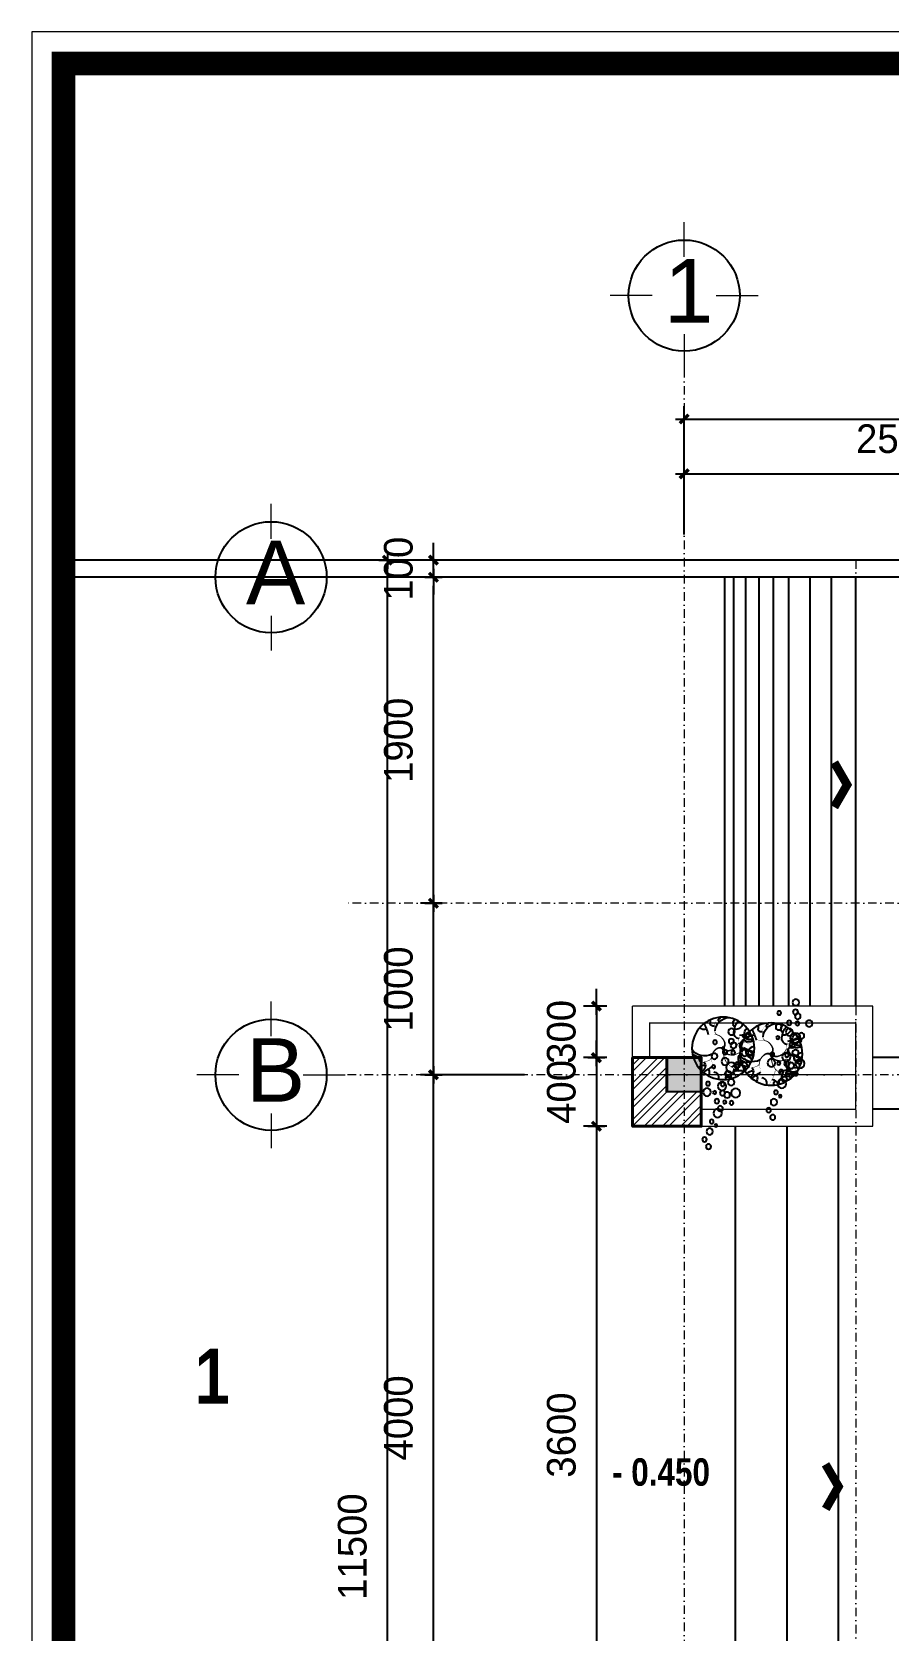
# Model space of a CAD drawing. Header units: millimetres. Extents: x 615730 to 2792744, y 139412 to 597571.
# Drawn here: x 660176 to 665163, y 271852 to 281166 of the extents above; entities that cross this region are included whole.
import ezdxf
from ezdxf.enums import TextEntityAlignment as Align

# ---------------------------------------------------------------- set-up
doc = ezdxf.new("R2010")
doc.units = ezdxf.units.MM
doc.header["$MEASUREMENT"] = 0
doc.header["$PDMODE"] = 34
doc.linetypes.add('DASHDOT', pattern=[1, 0.5, -0.25, 0, -0.25])
doc.layers.get('0').update_dxf_attribs({"lineweight": 5})
for name, color, linetype, lineweight in [('0.1(9)', 9, 'Continuous', 13), ('NET-THAY', 4, 'Continuous', 20), ('NETNGOAITUONG', 1, 'Continuous', 40), ('NTHAY1', 61, 'Continuous', 25), ('thay', 7, 'Continuous', 15), ('TIM TRUC', 149, 'DASHDOT', 9), ('VLIEU', 250, 'Continuous', 9)]:
    doc.layers.add(name, color=color, linetype=linetype, lineweight=lineweight)
for name, color, linetype in [('DIENHOA', 3, 'Continuous'), ('H', 252, 'Continuous'), ('NET MANH', 252, 'Continuous'), ('netthay', 3, 'Continuous'), ('TEXT', 2, 'Continuous'), ('VL', 155, 'Continuous')]:
    doc.layers.add(name, color=color, linetype=linetype)
doc.styles.add('H280', font='', dxfattribs={"height": 200})
doc.styles.add('KT OZON', font='', dxfattribs={"height": 200})
doc.styles.get("Standard").update_dxf_attribs({"font": ''})
doc.styles.add('VNI-AVO', font='vni-roms.shx')
doc.styles.get('H280').set_extended_font_data('VNI-Avo')
doc.styles.get('KT OZON').set_extended_font_data('VNI-Helve')
doc.styles.get('Standard').set_extended_font_data('VNI-Avo')
doc.dimstyles.new('1-50b', dxfattribs={"dimtxt": 167, "dimasz": 50, "dimexe": 75, "dimexo": 150, "dimgap": 120, "dimtad": 1, "dimdec": 0, "dimzin": 12, "dimtxsty": 'VNI-AVO', "dimblk": ']', "dimcen": 0, "dimdle": 50, "dimclrd": 252, "dimclre": 252, "dimclrt": 2, "dimadec": 0, "dimazin": 0, "dimtfac": 1, "dimtdec": 0, "dimtix": 1, "dimtmove": 2, "dimatfit": 0, "dimldrblk": 'OPEN90', "dimfxl": 1, "dimlwd": -1, "dimlwe": -1, "dimarcsym": 0})

# ---------------------------------------------------------------- blocks, each defined once
blk = doc.blocks.new('cay6')
at = {"color": 3}
for points in [[(-301, 851, 0, 0, -0.047364), (-273, 733, 0, 0, -0.075072), (-274, 656, 0, 0, -0.003543), (-289, 561, 0, 0, -0.010099), (-296, 528, 0, 2.51, -0.013906), (-312, 463, 2.51, 6, 0.01), (-335, 372, 6, 7.96, 0.046202), (-340, 331, 7.96, 12, 0.022337), (-340, 244, 12, 12, 0)], [(-59, 901, 0, 1.39, 0), (-40, 858, 1.39, 2.61, 0), (-22, 821, 2.61, 3.67, 0), (-5, 788, 3.67, 4.61, 0), (10, 760, 4.61, 5.43, 0), (23, 736, 5.43, 6.17, 0), (36, 714, 6.17, 6.84, 0), (47, 695, 6.84, 7.45, 0), (57, 677, 7.45, 8.04, 0), (67, 659, 8.04, 8.59, 0), (75, 642, 8.59, 9.13, 0), (82, 625, 9.13, 9.65, 0), (88, 609, 9.65, 10.2, 0), (94, 593, 10.2, 10.7, 0), (99, 576, 10.7, 11.2, 0), (103, 560, 11.2, 11.7, 0), (107, 543, 11.7, 12.2, 0), (110, 526, 12.2, 12.7, 0), (112, 509, 12.7, 13.2, 0), (114, 492, 13.2, 13.6, 0), (115, 477, 13.6, 14.1, 0), (117, 462, 14.1, 14.4, 0), (118, 449, 14.4, 14.8, 0), (118, 439, 14.8, 15, 0), (119, 430, 15, 15, 0)], [(723, 533, 0, 4.75, -0.101447), (695, 371, 4.75, 9, -0.113734), (611, 249, 9, 15.4, -0.04857), (503, 168, 15.4, 18, -0.124462), (452, 152, 18, 23.4, -0.142517), (378, 170, 23.4, 30, 0.11679), (289, 195, 30, 37.5, 0.058327), (194, 189, 37.5, 45, 0.057981), (103, 161, 45, 51.3, 0.142519), (41, 109, 51.3, 60, 0.100124), (-2, 3, 60, 60, 0)], [(565, 699, 0, 3.73, 0), (470, 663, 3.73, 6.94, 0), (390, 627, 6.94, 9.69, 0), (323, 593, 9.69, 12, 0), (268, 560, 12, 14, 0), (223, 529, 14, 15.8, 0), (187, 499, 15.8, 17.2, 0), (157, 472, 17.2, 18.5, 0), (133, 447, 18.5, 19.6, 0), (113, 424, 19.6, 20.6, 0), (96, 403, 20.6, 21.4, 0), (83, 384, 21.4, 22.2, 0), (71, 366, 22.2, 23, 0), (61, 348, 23, 23.7, 0), (53, 330, 23.7, 24.5, 0), (45, 310, 24.5, 25.3, 0), (38, 290, 25.3, 26.1, 0), (31, 267, 26.1, 27.1, 0), (24, 242, 27.1, 28.2, 0), (18, 214, 28.2, 29.4, 0), (12, 181, 29.4, 30.7, 0), (7, 144, 30.7, 32.3, 0), (3, 102, 32.3, 34, 0), (1, 54, 34, 36, 0), (0, 0, 36, 36, 0)], [(-851, 324, 0, 4.75, -0.117411), (-677, 401, 4.75, 9, -0.113734), (-529, 394, 9, 15.4, -0.04857), (-403, 346, 15.4, 18, -0.124462), (-362, 311, 18, 23.4, -0.142517), (-338, 239, 23.4, 30, 0.11679), (-312, 150, 30, 37.5, 0.058327), (-257, 73, 37.5, 45, 0.057981), (-185, 11, 45, 51.3, 0.142519), (-108, -14, 51.3, 60, 0.100124), (4, 5, 60, 60, 0)], [(-136, -882, 0, 4.75, -0.101447), (-231, -747, 4.75, 9, -0.113734), (-257, -602, 9, 15.4, -0.04857), (-238, -468, 15.4, 18, -0.124462), (-213, -421, 18, 23.4, -0.142517), (-148, -381, 23.4, 30, 0.11679), (-66, -336, 30, 37.5, 0.058327), (-4, -265, 37.5, 45, 0.057981), (41, -181, 45, 51.3, 0.142519), (48, -100, 51.3, 60, 0.100124), (4, 5, 60, 60, 0)], [(903, -6, 0, 4.75, -0.101447), (783, -119, 4.75, 9, -0.113734), (643, -166, 9, 15.4, -0.04857), (507, -166, 15.4, 18, -0.124462), (457, -148, 18, 23.4, -0.142517), (408, -90, 23.4, 30, 0.11679), (352, -16, 30, 37.5, 0.058327), (273, 36, 37.5, 45, 0.057981), (183, 68, 45, 51.3, 0.142519), (102, 63, 51.3, 60, 0.100124), (4, 5, 60, 60, 0)], [(889, -188, 0, 0, -0.051925), (762, -147, 0, 0, -0.075072), (697, -106, 0, 0, -0.003543), (625, -42, 0, 0, -0.010099), (601, -19, 0, 2.51, -0.013906), (554, 29, 2.51, 6, 0.01), (489, 96, 6, 7.96, 0.046202), (457, 123, 7.96, 12, 0.022337), (384, 169, 12, 12, 0)], [(-752, -481, 0, 0, -0.047364), (-644, -427, 0, 0, -0.075072), (-569, -410, 0, 0, -0.003543), (-473, -405, 0, 0, -0.010099), (-439, -404, 0, 2.51, -0.013906), (-372, -405, 2.51, 6, 0.01), (-278, -407, 6, 7.96, 0.046202), (-237, -403, 7.96, 12, 0.022337), (-152, -384, 12, 12, 0)], [(602, -682, 0, 0, -0.051925), (525, -574, 0, 0, -0.075072), (498, -502, 0, 0, -0.003543), (479, -408, 0, 0, -0.010099), (473, -375, 0, 2.51, -0.013906), (464, -308, 2.51, 6, 0.01), (453, -215, 6, 7.96, 0.046202), (444, -175, 7.96, 12, 0.022337), (412, -94, 12, 12, 0)]]:
    blk.add_lwpolyline(points, format="xyseb", dxfattribs=at)
for radius in [910, 31.2]:
    blk.add_circle((0, 0), radius, dxfattribs=at)
for centre, radius, start, end in [((-560, 650), 161, 206.9747, 283.8366), ((-699, 515), 180, 317.9201, 61.3062), ((577, 2099), 1803, 230.6519, 240.993), ((-581, 705), 178, 325.9377, 27.6734), ((-292, 844), 160, 275.9576, 15.346), ((-72, 1038), 322, 287.8155, 329.9501), ((213, 862), 135, 165.1955, 220.8846), ((360, 806), 125, 147.1446, 246.1704), ((438, 703), 240, 220.548, 303.4532), ((448, 679), 140, 117.772, 215.0472), ((591, 588), 158, 146.3077, 234.234), ((660, 313), 219, 124.8578, 221.244), ((493, 725), 81.6, 236.5412, 344.1524), ((697, 688), 294, 226.9209, 288.6448), ((452, 611), 144, 304.8578, 28.418), ((654, 376), 152, 42.3063, 123.4532), ((538, 601), 103, 310.4247, 10.9712), ((-541, -234), 457, 61.8279, 143.8629), ((-1003, 517), 363, 287.4355, 341.1546), ((668, -73), 187, 136.9339, 223.8702), ((720, -144), 219, 88.0065, 184.3927), ((1470, -1593), 1803, 108.6285, 118.9696), ((953, 35), 291, 110.3981, 183.246), ((830, 118), 158, 109.4563, 197.3826), ((796, 343), 164, 241.098, 295.9073), ((733, 219), 144, 268.0065, 351.5666), ((902, 128), 178, 204.1109, 265.65), ((833, 286), 81.6, 199.6898, 307.301), ((752, 336), 72.8, 289.4563, 19.8214), ((-2164, 100), 1803, 332.9907, 343.7931), ((495, -457), 187, 100.0825, 187.0188), ((225, -2155), 1803, 71.7772, 82.1182), ((1008, 255), 659, 223.8702, 253.9919), ((788, -543), 291, 73.5468, 146.3946), ((748, -416), 233, 55.3708, 133.8299), ((803, -437), 178, 167.2596, 228.7987), ((776, -326), 144, 165.1452, 270.8962), ((847, -202), 164, 204.2467, 259.056), ((-549, -721), 178, 68.9344, 138.3931), ((-602, -759), 224, 347.0563, 4.767), ((-291, -733), 88.3, 66.2178, 184.767), ((187, -471), 425, 184.5943, 267.0236), ((-71, -822), 66.7, 129.0834, 263.4578), ((429, -726), 144, 128.2939, 234.0449), ((964, -400), 659, 187.0188, 217.1406), ((353, -781), 233, 18.5195, 96.9786)]:
    blk.add_arc(centre, radius, start, end, dxfattribs=at)
blk = doc.blocks.new('CAY')
at = {"layer": 'DIENHOA', "lineweight": -2}
for centre, radius in [((-125, -15), 22.6), ((0, 0), 52.8), ((479, -19), 37.7), ((-687, -140), 30.2), ((-619, -207), 26.4), ((-513, -173), 37.7), ((-426, -121), 15.1), ((-396, -181), 22.6), ((-283, -140), 49.1), ((-223, -124), 30.2), ((-151, -185), 26.4), ((-136, -94), 18.9), ((-49, -90), 34), ((-42, -147), 30.2), ((34, -173), 49.1), ((57, -173), 22.6), ((106, -83), 37.7), ((189, -143), 34), ((272, -128), 60.3), ((260, -64), 11.3), ((321, -215), 41.5), ((317, -68), 33.9), ((445, -151), 22.6), ((528, -170), 33.9), ((566, -207), 30.2), ((-79, -324), 45.3), ((-60, -238), 18.9), ((19, -339), 22.6), ((226, -328), 18.9), ((347, -351), 34), ((426, -245), 26.4), ((506, -388), 22.6), ((676, -234), 37.7)]:
    blk.add_circle(centre, radius, dxfattribs=at)
blk = doc.blocks.new('TRUC 1')
at = {"ltscale": 50}
blk.add_circle((0, -9525), 8572, dxfattribs=at)
at = {"layer": '0.1(9)', "ltscale": 50}
for p, q in [((0, -3572), (0, 1782)), ((-4942, -9525), (-11427, -9525)), ((4942, -9525), (11427, -9525)), ((0, -15478), (0, -20832))]:
    blk.add_line(p, q, dxfattribs=at)
at = {"layer": 'TEXT', "ltscale": 50, "style": 'H280'}
blk.add_attdef('1', text='', height=10478, dxfattribs=at).set_placement((-214, -4892), align=Align.CENTER)
blk = doc.blocks.new(']')
for p, q in [((1, 0), (-1, 0)), ((0, 1), (0, -1))]:
    blk.add_line(p, q)
at = {"color": 9, "const_width": 0.4}
blk.add_lwpolyline([(-0.51, -0.51), (0.51, 0.51)], dxfattribs=at)
blk = doc.blocks.new('*D1354')
at = {"layer": 'DEFPOINTS', "color": 0, "ltscale": 10, "transparency": 16777216}
for p in [(662514.9, 275087.9), (663196.4, 275087.9), (663304.4, 271087.9, -2.7)]:
    blk.add_point(p, dxfattribs=at)
at = {"layer": 'VL', "color": 252, "ltscale": 10, "transparency": 16777216}
for p, q in [((663046.4, 275087.9), (662439.9, 275087.9)), ((662514.9, 271137.9), (662514.9, 275037.9)), ((663154.4, 271087.9), (662439.9, 271087.9))]:
    blk.add_line(p, q, dxfattribs=at)
at = {"layer": 'VL', "color": 252, "ltscale": 10, "transparency": 16777216, "xscale": 50, "yscale": 50, "zscale": 50}
for p, rotation in [((662514.9, 275087.9), 90), ((662514.9, 271087.9), 270)]:
    blk.add_blockref(']', p, dxfattribs=dict(at, rotation=rotation))
at = {"layer": 'VL', "color": 2, "ltscale": 10, "transparency": 16777216, "insert": (662311.4, 273087.9), "char_height": 167, "attachment_point": 5, "rotation": 90, "style": 'VNI-AVO'}
blk.add_mtext('4000', dxfattribs=at)
blk = doc.blocks.new('_Open90')
at = {"color": 0, "linetype": 'ByBlock', "lineweight": -2}
for p, q in [((0, 0), (-1, 0)), ((-0.5, 0.5), (0, 0)), ((0, 0), (-0.5, -0.5))]:
    blk.add_line(p, q, dxfattribs=at)
blk = doc.blocks.new('*D1355')
at = {"layer": 'DEFPOINTS', "color": 0, "ltscale": 10, "transparency": 16777216}
for p in [(662514.9, 276087.6), (662695.7, 276087.6, 0), (663196.4, 275087.9)]:
    blk.add_point(p, dxfattribs=at)
at = {"layer": 'VL', "color": 252, "ltscale": 10, "transparency": 16777216}
for p, q in [((662545.7, 276087.6), (662439.9, 276087.6)), ((662514.9, 275137.9), (662514.9, 276037.6)), ((663046.4, 275087.9), (662439.9, 275087.9))]:
    blk.add_line(p, q, dxfattribs=at)
at = {"layer": 'VL', "color": 252, "ltscale": 10, "transparency": 16777216, "xscale": 50, "yscale": 50, "zscale": 50}
for p, rotation in [((662514.9, 276087.6), 90), ((662514.9, 275087.9), 270)]:
    blk.add_blockref(']', p, dxfattribs=dict(at, rotation=rotation))
at = {"layer": 'VL', "color": 2, "ltscale": 10, "transparency": 16777216, "insert": (662311.4, 275587.8), "char_height": 167, "attachment_point": 5, "rotation": 90, "style": 'VNI-AVO'}
blk.add_mtext('1000', dxfattribs=at)
blk = doc.blocks.new('*D1356')
at = {"layer": 'DEFPOINTS', "color": 0, "ltscale": 10, "transparency": 16777216}
for p in [(662514.9, 277987.9), (662695.7, 277987.9), (662695.7, 276087.6, 0)]:
    blk.add_point(p, dxfattribs=at)
at = {"layer": 'VL', "color": 252, "ltscale": 10, "transparency": 16777216}
for p, q in [((662545.7, 277987.9), (662439.9, 277987.9)), ((662514.9, 276137.6), (662514.9, 277937.9)), ((662545.7, 276087.6), (662439.9, 276087.6))]:
    blk.add_line(p, q, dxfattribs=at)
at = {"layer": 'VL', "color": 252, "ltscale": 10, "transparency": 16777216, "xscale": 50, "yscale": 50, "zscale": 50}
for p, rotation in [((662514.9, 277987.9), 90), ((662514.9, 276087.6), 270)]:
    blk.add_blockref(']', p, dxfattribs=dict(at, rotation=rotation))
at = {"layer": 'VL', "color": 2, "ltscale": 10, "transparency": 16777216, "insert": (662311.4, 277037.8), "char_height": 167, "attachment_point": 5, "rotation": 90, "style": 'VNI-AVO'}
blk.add_mtext('1900', dxfattribs=at)
blk = doc.blocks.new('*D1357')
at = {"layer": 'DEFPOINTS', "color": 0, "ltscale": 10, "transparency": 16777216}
for p in [(662514.9, 278087.9), (662695.7, 278087.9), (662695.7, 277987.9)]:
    blk.add_point(p, dxfattribs=at)
at = {"layer": 'VL', "color": 252, "ltscale": 10, "transparency": 16777216}
for p, q in [((662514.9, 278137.9), (662514.9, 278187.9)), ((662545.7, 278087.9), (662439.9, 278087.9)), ((662514.9, 277987.9), (662514.9, 278087.9)), ((662545.7, 277987.9), (662439.9, 277987.9)), ((662514.9, 277937.9), (662514.9, 277887.9))]:
    blk.add_line(p, q, dxfattribs=at)
at = {"layer": 'VL', "color": 252, "ltscale": 10, "transparency": 16777216, "xscale": 50, "yscale": 50, "zscale": 50}
for p, rotation in [((662514.9, 278087.9), 270), ((662514.9, 277987.9), 90)]:
    blk.add_blockref(']', p, dxfattribs=dict(at, rotation=rotation))
at = {"layer": 'VL', "color": 2, "ltscale": 10, "transparency": 16777216, "insert": (662311.4, 278037.9), "char_height": 167, "attachment_point": 5, "rotation": 90, "style": 'VNI-AVO'}
blk.add_mtext('100', dxfattribs=at)
blk = doc.blocks.new('*D1358')
at = {"layer": 'DEFPOINTS', "color": 0, "ltscale": 10, "transparency": 16777216}
for p in [(662246.4, 278087.9), (662695.7, 278087.9), (662695.7, 266587.9)]:
    blk.add_point(p, dxfattribs=at)
at = {"layer": 'VL', "color": 252, "ltscale": 10, "transparency": 16777216}
for p, q in [((662545.7, 278087.9), (662171.4, 278087.9)), ((662246.4, 266637.9), (662246.4, 278037.9)), ((662545.7, 266587.9), (662171.4, 266587.9))]:
    blk.add_line(p, q, dxfattribs=at)
at = {"layer": 'VL', "color": 252, "ltscale": 10, "transparency": 16777216, "xscale": 50, "yscale": 50, "zscale": 50}
for p, rotation in [((662246.4, 278087.9), 90), ((662246.4, 266587.9), 270)]:
    blk.add_blockref(']', p, dxfattribs=dict(at, rotation=rotation))
at = {"layer": 'VL', "color": 2, "ltscale": 10, "transparency": 16777216, "insert": (662042.9, 272337.9), "char_height": 167, "attachment_point": 5, "rotation": 90, "style": 'VNI-AVO'}
blk.add_mtext('11500', dxfattribs=at)
blk = doc.blocks.new('*D1359')
at = {"layer": 'DEFPOINTS', "color": 0, "ltscale": 10, "transparency": 16777216}
for p in [(666475.1, 278591.1), (663975.6, 278087.9, -1.1), (666475.1, 278087.9)]:
    blk.add_point(p, dxfattribs=at)
at = {"layer": 'VL', "color": 252, "ltscale": 10, "transparency": 16777216}
for p, q in [((663975.6, 278237.9), (663975.6, 278666.1)), ((666475.1, 278237.9), (666475.1, 278666.1)), ((664025.6, 278591.1), (666425.1, 278591.1))]:
    blk.add_line(p, q, dxfattribs=at)
at = {"layer": 'VL', "color": 252, "ltscale": 10, "transparency": 16777216, "xscale": 50, "yscale": 50, "zscale": 50, "rotation": 180}
blk.add_blockref(']', (663975.6, 278591.1), dxfattribs=at)
at = {"layer": 'VL', "color": 252, "ltscale": 10, "transparency": 16777216, "xscale": 50, "yscale": 50, "zscale": 50}
blk.add_blockref(']', (666475.1, 278591.1), dxfattribs=at)
at = {"layer": 'VL', "color": 2, "ltscale": 10, "transparency": 16777216, "insert": (665225.4, 278794.6), "char_height": 167, "attachment_point": 5, "style": 'VNI-AVO'}
blk.add_mtext('2500', dxfattribs=at)
blk = doc.blocks.new('*D1365')
at = {"layer": 'DEFPOINTS', "color": 0, "ltscale": 10, "transparency": 16777216}
for p in [(684575.9, 278910.3), (663975.6, 278087.9), (684575.9, 278087.9)]:
    blk.add_point(p, dxfattribs=at)
at = {"layer": 'VL', "color": 252, "ltscale": 10, "transparency": 16777216}
for p, q in [((663975.6, 278237.9), (663975.6, 278985.3)), ((684575.9, 278237.9), (684575.9, 278985.3)), ((664025.6, 278910.3), (684525.9, 278910.3))]:
    blk.add_line(p, q, dxfattribs=at)
at = {"layer": 'VL', "color": 252, "ltscale": 10, "transparency": 16777216, "xscale": 50, "yscale": 50, "zscale": 50, "rotation": 180}
blk.add_blockref(']', (663975.6, 278910.3), dxfattribs=at)
at = {"layer": 'VL', "color": 252, "ltscale": 10, "transparency": 16777216, "xscale": 50, "yscale": 50, "zscale": 50}
blk.add_blockref(']', (684575.9, 278910.3), dxfattribs=at)
at = {"layer": 'VL', "color": 2, "ltscale": 10, "transparency": 16777216, "insert": (674275.7, 279113.8), "char_height": 167, "attachment_point": 5, "style": 'VNI-AVO'}
blk.add_mtext('20600', dxfattribs=at)
blk = doc.blocks.new('*D1396')
at = {"layer": 'DEFPOINTS', "color": 0, "ltscale": 10, "transparency": 16777216}
for p in [(663675.6, 275488.3, 44.2), (663464.3, 275187.9), (663675.6, 275187.9, 47.3)]:
    blk.add_point(p, dxfattribs=at)
at = {"layer": 'VL', "color": 252, "ltscale": 10, "transparency": 16777216}
for p, q in [((663464.3, 275538.3), (663464.3, 275588.3)), ((663525.6, 275488.3), (663389.3, 275488.3)), ((663464.3, 275488.3), (663464.3, 275187.9)), ((663525.6, 275187.9), (663389.3, 275187.9)), ((663464.3, 275137.9), (663464.3, 275087.9))]:
    blk.add_line(p, q, dxfattribs=at)
at = {"layer": 'VL', "color": 252, "ltscale": 10, "transparency": 16777216, "xscale": 50, "yscale": 50, "zscale": 50}
for p, rotation in [((663464.3, 275488.3), 270), ((663464.3, 275187.9), 90)]:
    blk.add_blockref(']', p, dxfattribs=dict(at, rotation=rotation))
at = {"layer": 'VL', "color": 2, "ltscale": 10, "transparency": 16777216, "insert": (663260.8, 275338.1), "char_height": 167, "attachment_point": 5, "rotation": 90, "style": 'VNI-AVO'}
blk.add_mtext('300', dxfattribs=at)
blk = doc.blocks.new('*D1397')
at = {"layer": 'DEFPOINTS', "color": 0, "ltscale": 10, "transparency": 16777216}
for p in [(663675.6, 275187.9, 47.3), (663464.3, 274787.9), (663675.6, 274787.9)]:
    blk.add_point(p, dxfattribs=at)
at = {"layer": 'VL', "color": 252, "ltscale": 10, "transparency": 16777216}
for p, q in [((663464.3, 275237.9), (663464.3, 275287.9)), ((663525.6, 275187.9), (663389.3, 275187.9)), ((663464.3, 275187.9), (663464.3, 274787.9)), ((663525.6, 274787.9), (663389.3, 274787.9)), ((663464.3, 274737.9), (663464.3, 274687.9))]:
    blk.add_line(p, q, dxfattribs=at)
at = {"layer": 'VL', "color": 252, "ltscale": 10, "transparency": 16777216, "xscale": 50, "yscale": 50, "zscale": 50}
for p, rotation in [((663464.3, 275187.9), 270), ((663464.3, 274787.9), 90)]:
    blk.add_blockref(']', p, dxfattribs=dict(at, rotation=rotation))
at = {"layer": 'VL', "color": 2, "ltscale": 10, "transparency": 16777216, "insert": (663260.8, 274987.9), "char_height": 167, "attachment_point": 5, "rotation": 90, "style": 'VNI-AVO'}
blk.add_mtext('400', dxfattribs=at)
blk = doc.blocks.new('*D1398')
at = {"layer": 'DEFPOINTS', "color": 0, "ltscale": 10, "transparency": 16777216}
for p in [(663675.6, 274787.9), (663464.3, 271187.9), (663659.9, 271187.9)]:
    blk.add_point(p, dxfattribs=at)
at = {"layer": 'VL', "color": 252, "ltscale": 10, "transparency": 16777216}
for p, q in [((663525.6, 274787.9), (663389.3, 274787.9)), ((663464.3, 274737.9), (663464.3, 271237.9)), ((663509.9, 271187.9), (663389.3, 271187.9))]:
    blk.add_line(p, q, dxfattribs=at)
at = {"layer": 'VL', "color": 252, "ltscale": 10, "transparency": 16777216, "xscale": 50, "yscale": 50, "zscale": 50}
for p, rotation in [((663464.3, 274787.9), 90), ((663464.3, 271187.9), 270)]:
    blk.add_blockref(']', p, dxfattribs=dict(at, rotation=rotation))
at = {"layer": 'VL', "color": 2, "ltscale": 10, "transparency": 16777216, "insert": (663260.8, 272987.9), "char_height": 167, "attachment_point": 5, "rotation": 90, "style": 'VNI-AVO'}
blk.add_mtext('3600', dxfattribs=at)

msp = doc.modelspace()

# ---------------------------------------------------------------- hatches: boundary and pattern name
at = {"layer": 'VLIEU', "ltscale": 10}
h = msp.add_hatch(dxfattribs=at)
h.set_pattern_fill('STEEL', color=256, scale=600, style=0)
h.set_pattern_definition([(45, (88098.205, 22818.85), (-53.033009, 53.033009), []), (45, (88098.205, 22856.35), (-53.033009, 53.033009), [])])
h.paths.add_polyline_path([(664075.6, 274987.9), (663875.6, 274987.9), (663875.6, 275087.9), (663675.6, 275087.9), (663675.6, 274787.9), (664075.6, 274787.9)])
h.paths.add_polyline_path([(663875.6, 275187.9), (663675.6, 275187.9), (663675.6, 275087.9), (663875.6, 275087.9)])

# ---------------------------------------------------------------- linework, layer by layer
at = {"layer": 'H', "const_width": 138.2}
msp.add_lwpolyline([(660360.3, 261996.9), (687363.2, 261996.9), (687363.2, 280981.9), (660360.3, 280981.9)], close=True, dxfattribs=at)
at = {"layer": 'NET MANH'}
for p, q in [((666375.1, 275187.9, 280), (665075.1, 275187.9)), ((666375.1, 274887.9, 280), (665075.1, 274887.9)), ((664275.1, 271187.9), (664275.1, 274787.9, 247.1)), ((664575.1, 271187.9), (664575.1, 274787.9, 247.1)), ((664875.1, 271187.9), (664875.1, 274787.9, 247.1))]:
    msp.add_line(p, q, dxfattribs=at)
at = {"layer": 'NET MANH', "elevation": -13.1}
msp.add_lwpolyline([(663875.6, 275187.9), (664075.6, 275187.9), (664075.6, 274987.9), (663875.6, 274987.9)], close=True, dxfattribs=at)
at = {"layer": 'NET MANH'}
msp.add_solid([(663875.6, 274987.9, -13.1), (664075.6, 274987.9, -13.1), (663875.6, 275187.9, -13.1), (664075.6, 275187.9, -13.1)], dxfattribs=at)
at = {"layer": 'NET-THAY'}
for p, q in [((663675.6, 275187.9, 47.3), (663675.6, 275488.3, 44.2)), ((665075.1, 275488.3), (663675.6, 275488.3, 44.2)), ((665075.1, 274787.9), (665075.1, 275488.3)), ((663775.6, 275187.9, 47.3), (663775.6, 275392.9)), ((664975.1, 275388.2), (663775.6, 275388.3, 45.3)), ((664975.1, 274887.9), (664975.1, 275396)), ((664975.1, 275087.9, 159.3), (663875.6, 275087.9, 64.6)), ((664075.6, 274887.9, 126.9), (664975.1, 274887.9, 12.7)), ((664075.6, 274787.9, 126.9), (665075.1, 274787.9))]:
    msp.add_line(p, q, dxfattribs=at)
at = {"layer": 'NETNGOAITUONG'}
msp.add_line((663875.6, 275187.9, -13.1), (663875.6, 274987.9, -13.1), dxfattribs=at)
at = {"layer": 'NETNGOAITUONG', "elevation": 126.9}
msp.add_lwpolyline([(663675.6, 275187.9), (664075.6, 275187.9), (664075.6, 274787.9), (663675.6, 274787.9)], close=True, dxfattribs=at)
at = {"layer": 'netthay', "color": 9, "elevation": 123.5}
msp.add_lwpolyline([(664799.4, 272817.4, 50, 50, 0), (664875.1, 272687.9, 50, 50, 0), (664800.8, 272557.6, 50, 50, 0), (664875.1, 272687.9, 0, 0, 0), (664275.1, 272687.9, 0, 0, 0)], format="xyseb", dxfattribs=at)
at = {"layer": 'thay', "linetype": 'Continuous'}
msp.add_lwpolyline([(660176, 261812.6), (687547.5, 261812.6), (687547.5, 281166.2), (660176, 281166.2)], close=True, dxfattribs=at)
at = {"layer": 'TIM TRUC', "ltscale": 100}
for p, q in [((663975.6, 279202.4), (663975.6, 264691.1, -13.1)), ((664975.1, 278087.9), (664975.1, 264691.1)), ((681413.5, 276087.6), (662000.5, 276087.6)), ((672674.6, 275087.9), (662000.5, 275087.9))]:
    msp.add_line(p, q, dxfattribs=at)
at = {"layer": 'VL', "ltscale": 10}
for p, q in [((687547.5, 278087.9), (660360.3, 278087.9)), ((687547.5, 277987.9), (660360.3, 277987.9)), ((664212.6, 275488.3), (664212.6, 277987.9)), ((664264.8, 275488.3), (664264.8, 277987.9)), ((664334.5, 275488.3), (664334.5, 277987.9)), ((664412.8, 275488.3), (664412.8, 277987.9)), ((664496.2, 275488.3), (664496.2, 277987.9)), ((664584.9, 275488.3), (664584.9, 277987.9)), ((664709.1, 275488.3), (664709.1, 277987.9)), ((664833.2, 275488.3), (664833.2, 277987.9)), ((664975.1, 275488.3), (664975.1, 277987.9))]:
    msp.add_line(p, q, dxfattribs=at)
at = {"layer": 'VL', "color": 9, "ltscale": 10}
msp.add_lwpolyline([(664850.3, 276908.1, 50, 50, 0), (664925.3, 276778.2, 50, 50, 0), (664850.3, 276648.3, 50, 50, 0), (664925.3, 276778.2, 0, 0, 0), (664228, 276778.2, 0, 0, 0)], format="xyseb", dxfattribs=at)

# ---------------------------------------------------------------- block references
at = {"layer": 'netthay', "lineweight": -2, "ltscale": 10}
ref = msp.add_blockref('TRUC 1', (663975.6, 279269.8), dxfattribs=dict(at, xscale=0.03778148023411632, yscale=0.03778148023411632, zscale=0.03778148023411632, rotation=180))
ref.add_attrib('1', '1', dxfattribs={"layer": 'TEXT', "color": 3, "ltscale": 50, "height": 370.2, "style": 'KT OZON'}).set_placement((664002.2, 279472.7), align=Align.CENTER)
ref = msp.add_blockref('TRUC 1', (661568.8, 277628), dxfattribs=dict(at, xscale=0.03778148023411632, yscale=0.03778148023411632, zscale=0.03778148023411632, rotation=180))
ref.add_attrib('1', 'A', dxfattribs={"layer": 'TEXT', "color": 3, "ltscale": 50, "height": 370.2, "style": 'KT OZON'}).set_placement((661595.4, 277831), align=Align.CENTER)
ref = msp.add_blockref('TRUC 1', (661568.8, 274728), dxfattribs=dict(at, xscale=0.03778148023411632, yscale=0.03778148023411632, zscale=0.03778148023411632, rotation=180))
ref.add_attrib('1', 'B', dxfattribs={"layer": 'TEXT', "color": 3, "ltscale": 50, "height": 370.2, "style": 'KT OZON'}).set_placement((661595.4, 274931), align=Align.CENTER)
at = {"layer": 'NTHAY1'}
for name, p, xscale, yscale, zscale, rotation in [('CAY', (664649.8, 275152.9), -0.4999999999037502, 0.5, 0.5, 254.693807951737), ('CAY', (664275.5, 274982.3, 113.9), -0.4999999999037502, 0.5, 0.5, 254.693807951737), ('cay6', (664203, 275242.4, 323.7), -0.1999999999534339, 0.1999999999534339, 0.1999999999999886, 180), ('cay6', (664482.8, 275208.6, 323.7), -0.1999999999534339, 0.1999999999534339, 0.1999999999999886, 180)]:
    msp.add_blockref(name, p, dxfattribs=dict(at, xscale=xscale, yscale=yscale, zscale=zscale, rotation=rotation))

# ---------------------------------------------------------------- texts
at = {"layer": 'NTHAY1', "attachment_point": 3}
for s, insert, char_height, width in [('{\\fVNI-Helve-Condense|b1|i0|c0|p2;1}', (661328.8, 273491.1, 5.9), 320, 22738.24), ('{\\fVNI-Helve-Condense|b1|i0|c0|p2;- 0.450}', (664126.1, 272852.7), 160, 11369.12)]:
    msp.add_mtext(s, dxfattribs=dict(at, insert=insert, char_height=char_height, width=width))

# ---------------------------------------------------------------- dimensions: what is measured, and where the dimension line sits
at = {"layer": 'VL', "ltscale": 10}
for base, p1, p2, picture, middle in [((684575.9, 278910.3), (663975.6, 278087.9), (684575.9, 278087.9), '*D1365', (674275.7, 279113.8)), ((666475.1219, 278591.1118), (663975.5917, 278087.8813, -1.0744), (666475.1219, 278087.8813), '*D1359', (665225.3568, 278794.6118))]:
    dim = msp.add_linear_dim(base=base, p1=p1, p2=p2, dimstyle='1-50b', override={"dimfxl": 150, "dimarcsym": 1}, dxfattribs=at)
    dim.commit()
    dim.dimension.update_dxf_attribs({"geometry": picture, "text_midpoint": middle})
for base, p1, p2, override, picture, middle in [((662514.9, 278087.9), (662695.7, 277987.9), (662695.7, 278087.9), {"dimfxl": 150, "dimarcsym": 1}, '*D1357', (662311.4, 278037.9)), ((662246.4, 278087.9), (662695.7, 266587.9), (662695.7, 278087.9), {"dimfxl": 150, "dimarcsym": 1}, '*D1358', (662042.9, 272337.9)), ((662514.9, 277987.9), (662695.7, 276087.6, 0), (662695.7, 277987.9), {"dimfxl": 150, "dimarcsym": 1}, '*D1356', (662311.4, 277037.8)), ((662514.9, 276087.6), (663196.4, 275087.9), (662695.7, 276087.6, 0), {"dimfxl": 150, "dimarcsym": 1}, '*D1355', (662311.4, 275587.8)), ((663464.3, 275187.9), (663675.6, 275488.3, 44.2), (663675.6, 275187.9, 47.3), {"dimfxl": 40}, '*D1396', (663260.8, 275338.1)), ((663464.3, 274787.9), (663675.6, 275187.9, 47.3), (663675.6, 274787.9), {"dimfxl": 40}, '*D1397', (663260.8, 274987.9)), ((662514.9, 275087.9), (663304.4, 271087.9, -2.7), (663196.4, 275087.9), {"dimfxl": 150, "dimarcsym": 1}, '*D1354', (662311.4, 273087.9)), ((663464.3, 271187.9), (663675.6, 274787.9), (663659.9, 271187.9), {"dimfxl": 40}, '*D1398', (663260.8, 272987.9))]:
    dim = msp.add_linear_dim(base=base, p1=p1, p2=p2, angle=90, dimstyle='1-50b', override=override, dxfattribs=at)
    dim.commit()
    dim.dimension.update_dxf_attribs({"geometry": picture, "text_midpoint": middle})

doc.saveas('drawing.dxf')
